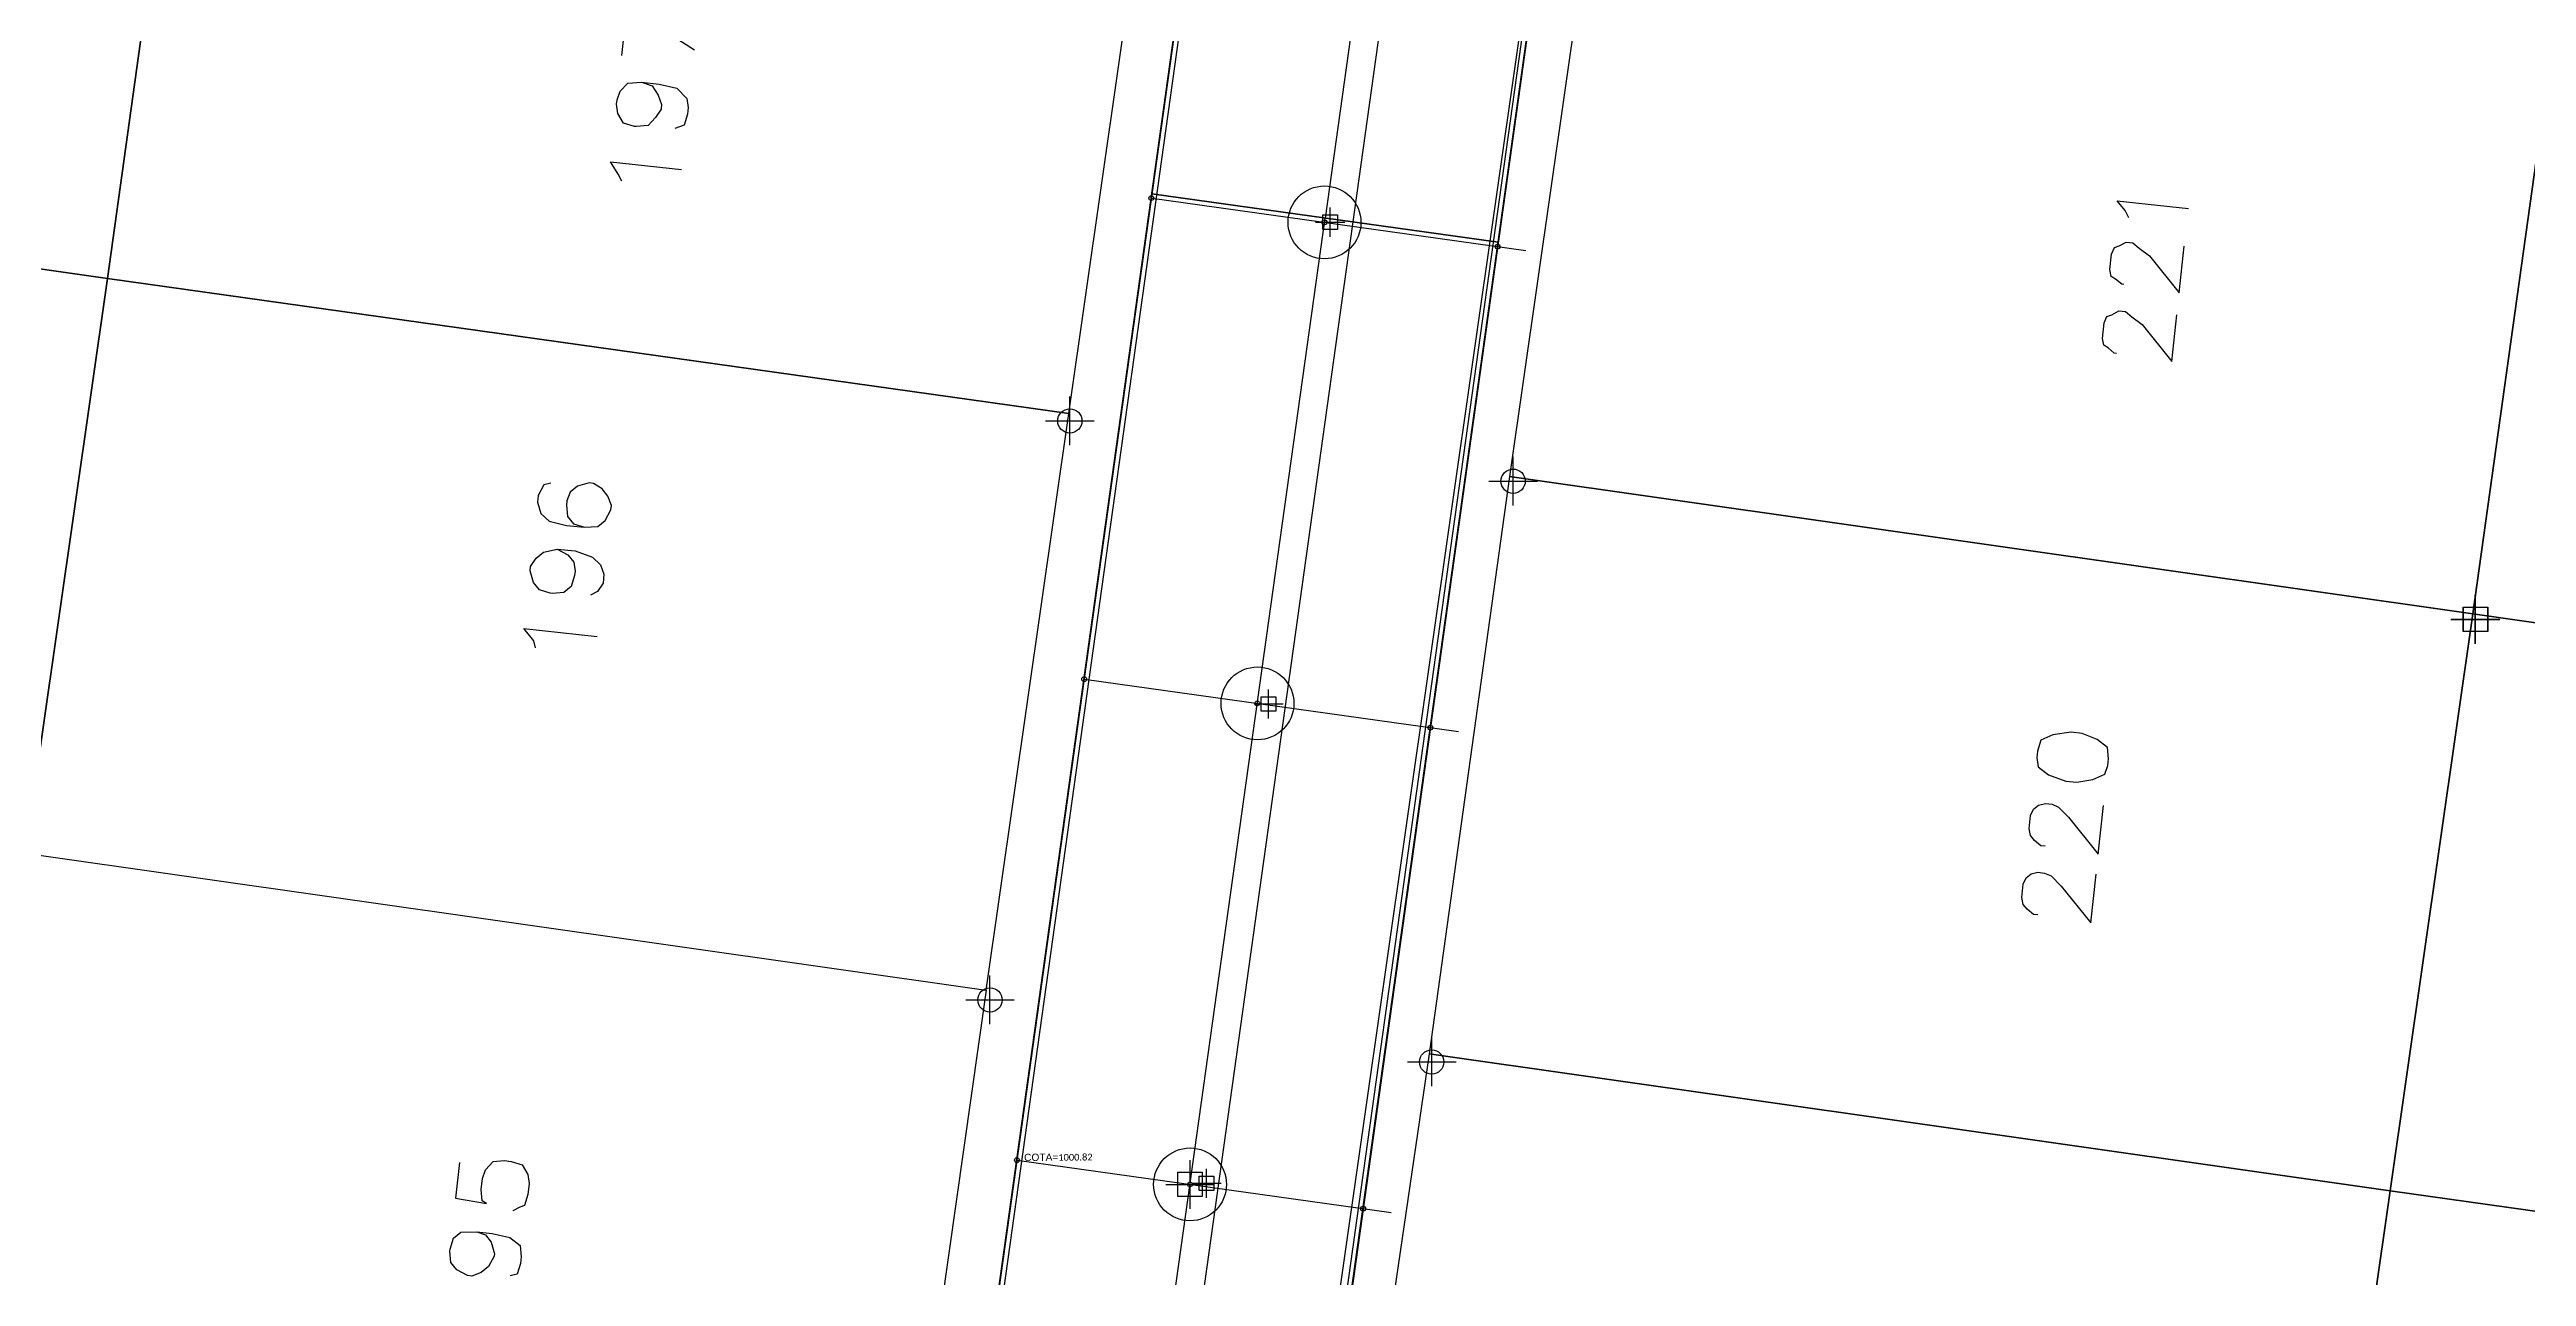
# Model space of a CAD drawing. Header units: metres. Extents: x 678 to 2349, y 417 to 1219.
# Drawn here: x 926.9 to 977.9, y 965.5 to 990.7 of the extents above; entities that cross this region are included whole.
import ezdxf

# ---------------------------------------------------------------- set-up
doc = ezdxf.new("R2010")
doc.units = ezdxf.units.M
doc.header["$PDMODE"] = 32
doc.header["$PDSIZE"] = 1.5
for name, color, linetype in [('C-ANNO-MATC-TEXT', 150, 'Continuous'), ('C-ROAD-PROF-TEXT', 11, 'Continuous'), ('LOTE 243', 1, 'Continuous'), ('PUNTOS V', 4, 'Continuous'), ('V-NODE', 1, 'Continuous')]:
    doc.layers.add(name, color=color, linetype=linetype)
doc.layers.add('PDF2_area escolar', color=7, linetype='Continuous', true_color=0x989898)
doc.layers.add('PDF_Geometry', color=7, linetype='Continuous', true_color=0x797979)
doc.styles.get("Standard").update_dxf_attribs({"font": 'arial.ttf'})

# ---------------------------------------------------------------- blocks, each defined once
blk = doc.blocks.new('base')
at = {"layer": 'PDF_Geometry', "lineweight": 25, "extrusion": (-0.000787417, 0.063364, 0.99799), "elevation": 0.026}
for points in [[(-314.355, -197.288), (-299.601, -195.681), (-292.744, -194.188), (-282.663, -192.111), (-274.476, -190.361), (-258.037, -185.154), (-248.029, -180.61), (-240.539, -177.71), (-228.643, -174.042), (-222.733, -172.714), (-217.384, -171.04), (-209.935, -169.248), (-202.16, -164.759), (-196.196, -160.284), (-195.073, -159.817), (-178.095, -157.457), (-154.298, -156.614), (-136.667, -154.611), (-124.436, -153.164), (-118.066, -151.474), (-100.79, -146.646), (-80.955, -140.967), (-73.385, -139.328), (-61.694, -135.822), (-40.504, -131.604), (-37.727, -130.872), (-17.661, -129.441), (1.311, -127.461), (21.092, -124.929), (41.006, -122.83), (47.376, -123.458), (63.592, -123.186), (81.402, -124.312), (85.639, -96.072), (88.705, -66.393), (92.811, -40.781), (97.16, -22.386), (100.596, -1.562), (102.483, 8.32), (109.691, 37.361), (117.528, 76.62), (126.217, 115.638), (131.513, 149.592), (134.682, 173.973), (136.916, 195.591), (139.956, 229.678), (141.558, 250.676), (142.614, 271.37), (143.252, 283.21), (147.066, 312.938), (152.58, 355.631), (153.554, 396.042), (150.869, 418.02), (151.777, 438.639), (150.959, 458.028), (151.777, 438.639), (150.869, 418.02), (153.554, 396.042), (152.58, 355.631), (147.066, 312.938), (143.252, 283.21), (142.614, 271.37), (141.558, 250.676), (139.956, 229.678), (136.916, 195.591), (134.682, 173.973), (131.513, 149.592), (126.217, 115.638), (117.528, 76.62), (109.691, 37.361), (102.483, 8.32), (100.596, -1.562), (97.16, -22.386), (92.811, -40.781), (88.705, -66.393), (85.639, -96.072), (81.402, -124.312), (63.592, -123.186), (47.376, -123.458), (41.006, -122.83), (21.092, -124.929), (1.311, -127.461), (-17.661, -129.441), (-37.727, -130.872), (-40.504, -131.604), (-61.694, -135.822), (-73.385, -139.328), (-80.955, -140.967), (-100.79, -146.646), (-118.066, -151.474), (-124.436, -153.164), (-136.667, -154.611), (-154.298, -156.614), (-178.095, -157.457), (-195.073, -159.817), (-196.196, -160.284), (-202.16, -164.759), (-209.935, -169.248), (-217.384, -171.04), (-222.733, -172.714), (-228.643, -174.042), (-240.539, -177.71), (-248.029, -180.61), (-258.037, -185.154), (-274.476, -190.361), (-282.663, -192.111), (-292.744, -194.188), (-299.601, -195.681), (-314.355, -197.288), (-312.178, -178.446), (-309.146, -157.898), (-306.876, -132.899), (-305.823, -118.002), (-298.643, -78.802), (-291.055, -45.077), (-282.252, -15.116), (-275.645, 10.473), (-270.319, 33.898), (-263.825, 63.164), (-258.15, 86.408), (-284.424, 123.888)], [(-120.33, -7.08), (-121.726, -5.196), (-110.823, 64.902), (-108.945, 66.252), (-70.522, 60.325), (-69.126, 58.441), (-80.029, -11.657), (-81.907, -13.007)], [(-55.633, 26.488), (-55.754, 25.483), (-57.129, 26.39)], [(-56.029, 27.046), (-56.252, 27.12), (-56.368, 27.319), (-56.437, 27.513), (-56.426, 27.604), (-56.312, 27.776), (-56.153, 27.942), (-55.919, 27.96), (-55.874, 27.955), (-55.651, 27.882), (-55.535, 27.682), (-55.512, 27.494), (-55.523, 27.403), (-55.59, 27.225), (-55.75, 27.059), (-56.029, 27.046), (-56.395, 27.09), (-56.755, 27.18), (-56.962, 27.39), (-56.985, 27.579), (-56.969, 27.716), (-56.896, 27.939), (-56.702, 28.008)], [(-55.599, 29.081), (-55.524, 28.933), (-55.369, 28.682), (-56.831, 28.859)], [(-86.623, 30.222), (-86.548, 30.074), (-86.387, 29.869), (-87.849, 30.045)], [(-86.503, 31.599), (-86.457, 31.593), (-86.331, 31.485), (-86.245, 31.429), (-86.216, 31.286), (-86.255, 30.966), (-86.317, 30.834), (-86.414, 30.8), (-86.562, 30.725), (-86.699, 30.741), (-86.825, 30.849), (-87.037, 31.014), (-87.64, 31.782), (-87.756, 30.822)], [(-86.332, 33.016), (-86.287, 33.01), (-86.161, 32.902), (-86.075, 32.846), (-86.045, 32.703), (-86.084, 32.383), (-86.146, 32.251), (-86.243, 32.217), (-86.391, 32.142), (-86.528, 32.158), (-86.655, 32.266), (-86.867, 32.431), (-87.47, 33.199), (-87.585, 32.239)], [(-54.062, 35.295), (-53.919, 35.324), (-53.8, 35.542), (-53.784, 35.679), (-53.848, 35.918), (-54.014, 36.078), (-54.374, 36.167), (-54.74, 36.211), (-55.019, 36.199), (-55.173, 36.078), (-55.292, 35.861), (-55.303, 35.769), (-55.234, 35.575), (-55.113, 35.422), (-54.941, 35.308), (-54.85, 35.297), (-54.61, 35.361), (-54.457, 35.482), (-54.389, 35.659), (-54.378, 35.751), (-54.396, 35.985), (-54.517, 36.138), (-54.74, 36.211)], [(-54.176, 36.654), (-54.394, 36.773), (-54.514, 36.926), (-54.538, 37.115), (-54.527, 37.206), (-54.454, 37.429), (-54.3, 37.55), (-54.066, 37.568), (-54.02, 37.562), (-53.797, 37.489), (-53.677, 37.335), (-53.613, 37.096), (-53.624, 37.004), (-53.737, 36.833), (-53.891, 36.712), (-54.176, 36.654), (-54.542, 36.698), (-54.897, 36.833), (-55.063, 36.992), (-55.132, 37.186), (-55.11, 37.369), (-54.997, 37.541), (-54.849, 37.616)], [(-53.7, 38.683), (-53.671, 38.54), (-53.47, 38.284), (-54.978, 38.466)], [(-84.739, 43.164), (-84.647, 43.153), (-84.521, 43.045), (-84.441, 42.943), (-84.412, 42.8), (-84.445, 42.526), (-84.507, 42.395), (-84.609, 42.314), (-84.752, 42.285), (-84.889, 42.301), (-85.021, 42.364), (-85.227, 42.574), (-85.83, 43.342), (-85.951, 42.337)], [(-84.568, 44.581), (-84.477, 44.57), (-84.35, 44.462), (-84.27, 44.36), (-84.241, 44.217), (-84.274, 43.943), (-84.336, 43.811), (-84.439, 43.731), (-84.581, 43.702), (-84.718, 43.718), (-84.85, 43.781), (-85.056, 43.991), (-85.659, 44.759), (-85.781, 43.754)], [(-52.006, 49.283), (-51.917, 50.015), (-52.552, 50.137), (-52.466, 50.081), (-52.448, 49.847), (-52.475, 49.618), (-52.543, 49.441), (-52.702, 49.274), (-52.936, 49.256), (-53.073, 49.273), (-53.296, 49.346), (-53.411, 49.545), (-53.435, 49.734), (-53.408, 49.962), (-53.334, 50.185), (-53.237, 50.22), (-53.089, 50.295)], [(-52.343, 50.715), (-52.52, 50.783), (-52.641, 50.936), (-52.705, 51.176), (-52.699, 51.222), (-52.58, 51.439), (-52.427, 51.56), (-52.233, 51.629), (-52.142, 51.618), (-51.924, 51.499), (-51.803, 51.346), (-51.785, 51.112), (-51.791, 51.066), (-51.864, 50.843), (-52.018, 50.722), (-52.343, 50.715), (-52.663, 50.754), (-53.023, 50.843), (-53.235, 51.008), (-53.253, 51.242), (-53.237, 51.379), (-53.164, 51.602), (-53.021, 51.631)]]:
    blk.add_lwpolyline(points, dxfattribs=at)
for points in [[(-44.986, 30.956), (-46.789, 19.07), (-27.034, 15.995), (-25.186, 27.875)], [(-64.746, 33.986), (-66.589, 22.151), (-46.789, 19.07), (-44.986, 30.956)], [(-93.603, 38.482), (-95.401, 26.643), (-75.646, 23.567), (-73.803, 35.401)], [(-113.358, 41.558), (-115.206, 29.678), (-95.401, 26.643), (-93.603, 38.482)], [(-43.143, 42.79), (-44.986, 30.956), (-25.186, 27.875), (-23.388, 39.714)], [(-62.897, 45.866), (-64.746, 33.986), (-44.986, 30.956), (-43.143, 42.79)], [(-91.755, 50.362), (-93.603, 38.482), (-73.803, 35.401), (-72, 47.287)], [(-111.514, 53.392), (-113.358, 41.558), (-93.603, 38.482), (-91.755, 50.362)], [(-84.588, 41.338), (-84.611, 41.526), (-84.823, 41.691), (-85.178, 41.826), (-85.407, 41.854), (-85.738, 41.801), (-85.983, 41.691), (-86.05, 41.514), (-86.067, 41.377), (-86.049, 41.143), (-85.837, 40.978), (-85.528, 40.848), (-85.299, 40.821), (-84.923, 40.868), (-84.678, 40.978), (-84.604, 41.201)], [(-62.897, 45.866), (-61.215, 56.746), (-60.048, 57.579), (-41.294, 54.67), (-43.143, 42.79)], [(-89.911, 62.197), (-91.755, 50.362), (-72, 47.287), (-70.273, 58.161), (-71.111, 59.283)], [(-109.833, 64.272), (-111.514, 53.392), (-91.755, 50.362), (-89.911, 62.197), (-108.666, 65.106)]]:
    blk.add_lwpolyline(points, close=True, dxfattribs=at)
blk = doc.blocks.new('*U3341')
at = {"color": 0, "linetype": 'ByBlock', "lineweight": -2, "transparency": 16777216}
for p, q in [((-1, 0), (1, 0)), ((0, -1), (0, 1))]:
    blk.add_line(p, q, dxfattribs=at)
blk.add_circle((0, 0), 0.5, dxfattribs=at)
blk = doc.blocks.new('*U3359', base_point=(957.046, 981.831, 1000.721))
at = {"layer": 'V-NODE', "color": 90, "lineweight": -2, "xscale": 0.5, "yscale": 0.5, "zscale": 0.5}
blk.add_blockref('*U3341', (957.046, 981.831, 1000.721), dxfattribs=at)
blk = doc.blocks.new('*U3362', base_point=(955.37, 969.874, 1001.419))
at = {"layer": 'V-NODE', "color": 90, "lineweight": -2, "xscale": 0.5, "yscale": 0.5, "zscale": 0.5}
blk.add_blockref('*U3341', (955.37, 969.874, 1001.419), dxfattribs=at)
blk = doc.blocks.new('*U3446', base_point=(946.273, 971.151, 1001.314))
at = {"layer": 'V-NODE', "color": 90, "lineweight": -2, "xscale": 0.5, "yscale": 0.5, "zscale": 0.5}
blk.add_blockref('*U3341', (946.273, 971.151, 1001.314), dxfattribs=at)
blk = doc.blocks.new('*U3449', base_point=(947.918, 983.072, 1000.648))
at = {"layer": 'V-NODE', "color": 90, "lineweight": -2, "xscale": 0.5, "yscale": 0.5, "zscale": 0.5}
blk.add_blockref('*U3341', (947.918, 983.072, 1000.648), dxfattribs=at)
blk = doc.blocks.new('*U4337')
at = {"color": 0, "linetype": 'ByBlock', "lineweight": -2, "transparency": 16777216}
for p, q in [((-1, 0), (1, 0)), ((0, -1), (0, 1))]:
    blk.add_line(p, q, dxfattribs=at)
blk.add_lwpolyline([(-0.5, -0.5), (-0.5, 0.5), (0.5, 0.5), (0.5, -0.5)], close=True, dxfattribs=at)
blk = doc.blocks.new('*U4346', base_point=(953.279, 987.165, 999.804))
at = {"layer": 'V-NODE', "lineweight": -2, "xscale": 0.3, "yscale": 0.3, "zscale": 0.3}
blk.add_blockref('*U4337', (953.279, 987.165, 999.804), dxfattribs=at)
blk = doc.blocks.new('*U4349', base_point=(952.011, 977.244, 1000.341))
at = {"layer": 'V-NODE', "lineweight": -2, "xscale": 0.3, "yscale": 0.3, "zscale": 0.3}
blk.add_blockref('*U4337', (952.011, 977.244, 1000.341), dxfattribs=at)
blk = doc.blocks.new('*U4352', base_point=(950.734, 967.375, 1000.89))
at = {"layer": 'V-NODE', "lineweight": -2, "xscale": 0.3, "yscale": 0.3, "zscale": 0.3}
blk.add_blockref('*U4337', (950.734, 967.375, 1000.89), dxfattribs=at)
blk = doc.blocks.new('*U4907')
at = {"color": 0, "linetype": 'ByBlock', "lineweight": -2, "transparency": 16777216}
for p, q in [((-1, 0), (1, 0)), ((0, -1), (0, 1))]:
    blk.add_line(p, q, dxfattribs=at)
blk.add_lwpolyline([(-0.5, -0.5), (-0.5, 0.5), (0.5, 0.5), (0.5, -0.5)], close=True, dxfattribs=at)

msp = doc.modelspace()

# ---------------------------------------------------------------- linework, layer by layer
for points, elevation in [([(955.34805, 1028.81279), (955.49186, 1029.84198), (954.17384, 1031.61), (915.74333, 1036.9634), (913.88549, 1035.53215), (904.13155, 965.44792), (905.43605, 963.68208), (943.89089, 958.3634), (945.68979, 959.71935)], 1001.429), ([(994.46594, 952.89962), (992.62151, 951.51136), (954.18141, 956.92609), (952.82176, 958.72453), (962.47876, 1027.81644), (962.62259, 1028.84563), (964.47847, 1030.21231), (1002.79585, 1024.88292), (1004.17958, 1023.04841)], 1003.431)]:
    msp.add_lwpolyline(points, close=True, dxfattribs=dict(elevation=elevation))
for points, elevation in [([(949.60859, 987.74804), (956.7393, 986.75141), (962.47876, 1027.81644), (955.34805, 1028.81279), (949.60859, 987.74804)], 1001.429), ([(994.46594, 952.89962), (992.62151, 951.51136), (954.18141, 956.92609), (952.82176, 958.72453), (962.47876, 1027.81644)], 1003.431), ([(956.22927, 1009.11125), (953.17395, 987.24973)], 1009.43524), ([(947.28807, 945.15598), (953.17395, 987.24973)], 1009.43524)]:
    msp.add_lwpolyline(points, dxfattribs=dict(elevation=elevation))
msp.add_lwpolyline([(943.97311, 947.44107), (951.09891, 946.44407), (956.7393, 986.75141), (949.60859, 987.74804), (943.97311, 947.44107)])
at = {"layer": 'LOTE 243', "color": 1, "elevation": 1009.43524}
for points in [[(976.99573, 1131.96846), (965.07922, 1047.15006), (962.46607, 1028.44811), (952.78003, 959.1458), (950.94785, 946.05157), (937.95342, 853.36412)], [(977.09476, 1131.95454), (965.17825, 1047.13615), (962.56511, 1028.43427), (952.87906, 959.13196), (951.04689, 946.03771), (938.06969, 853.47319)]]:
    msp.add_lwpolyline(points, dxfattribs=at)
at = {"layer": 'LOTE 243', "color": 1, "linetype": 'ByBlock', "elevation": 1009.43524}
for points in [[(969.31839, 1128.35544), (958.04827, 1048.13787), (955.43438, 1029.43062), (945.74837, 960.12858), (943.91635, 947.03543), (930.42045, 850.77109)], [(955.8219, 1031.48139), (955.53342, 1029.41678), (945.84741, 960.11474), (944.01539, 947.02157), (930.51216, 850.70494)]]:
    msp.add_lwpolyline(points, dxfattribs=at)
at = {"layer": 'PUNTOS V', "color": 5}
msp.add_line((958.25954, 1019.41241), (948.18941, 947.46569), dxfattribs=at)
at = {"layer": 'PUNTOS V', "color": 1}
for points in [[(949.61115, 987.65755), (957.30809, 986.57847)], [(948.22276, 977.7544), (955.9197, 976.67532)], [(946.83438, 967.85125), (954.53132, 966.77217)], [(946.83438, 967.85125), (954.53132, 966.77217)]]:
    msp.add_lwpolyline(points, dxfattribs=at)
for centre in [(949.59626, 987.65964), (953.16139, 987.15982), (956.72652, 986.66001), (948.21206, 977.75591), (951.77719, 977.25609), (955.34233, 976.75627), (946.82786, 967.85217), (950.393, 967.35235), (953.95813, 966.85253)]:
    msp.add_circle(centre, 0.05, dxfattribs=at)
for p in [(953.16139, 987.15982), (951.78138, 977.2555), (950.393, 967.35235)]:
    msp.add_point(p, dxfattribs=at)

# ---------------------------------------------------------------- block references
at = {"layer": 'C-ANNO-MATC-TEXT', "lineweight": -2, "xscale": 0.5, "yscale": 0.5, "zscale": 0.5}
for p in [(976.859, 978.984, 1001.019), (976.866, 978.988, 1001.03), (976.867, 978.986, 1001.019), (950.393, 967.352, 1000.818)]:
    msp.add_blockref('*U4907', p, dxfattribs=at)
at = {"layer": 'PDF2_area escolar'}
msp.add_blockref('base', (882.736, 1016.336, 999.038), dxfattribs=at)
at = {"layer": 'V-NODE'}
for name, p in [('*U4346', (953.279, 987.165, 999.804)), ('*U3449', (947.918, 983.072, 1000.648)), ('*U3359', (957.046, 981.831, 1000.721)), ('*U4349', (952.011, 977.244, 1000.341)), ('*U3446', (946.273, 971.151, 1001.314)), ('*U3362', (955.37, 969.874, 1001.419)), ('*U4352', (950.734, 967.375, 1000.89))]:
    msp.add_blockref(name, p, dxfattribs=at)

# ---------------------------------------------------------------- texts
at = {"layer": 'C-ROAD-PROF-TEXT', "color": 11, "linetype": 'Continuous', "lineweight": -3, "insert": (947.68163, 967.83789, 1998.306), "char_height": 0.15, "attachment_point": 8, "rotation": 0.571108}
msp.add_mtext('{\\C2;COTA=\\fCalibri|b0|i0|c0|p34;\\H0.91667x;\\C256;1000.82}', dxfattribs=at)

doc.saveas('drawing.dxf')
